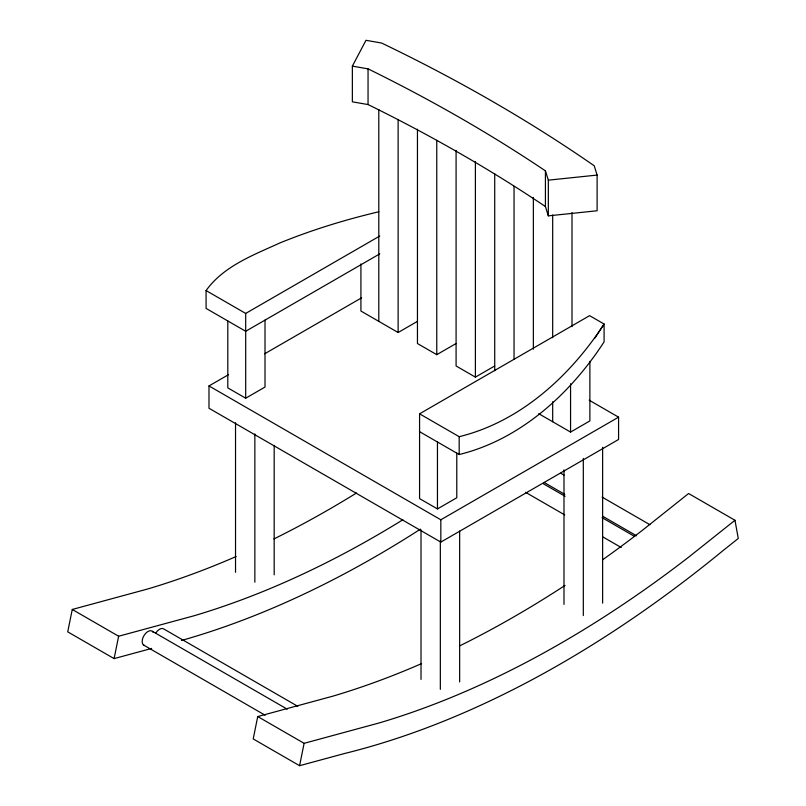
<?xml version="1.0" encoding="UTF-8"?>
<svg xmlns="http://www.w3.org/2000/svg" width="806" height="806" viewBox="0 0 806 806"><rect width="100%" height="100%" fill="white"/><g stroke="black" fill="none" stroke-linecap="round" stroke-linejoin="round"><path stroke-width="1.21" d="M236.118 556.523A1086.145 627.088 -60 0 1 147.569 589.025L72.268 609.467L67.734 631.844L114.099 658.613L151.659 648.427M114.099 658.613L118.633 636.236L193.934 615.804A1086.145 627.088 -60 0 0 402.879 519.759M421.588 663.61A1086.145 627.088 -60 0 1 333.039 696.112L257.739 716.554L253.205 738.931L299.58 765.7L344.404 753.539A1111.192 641.546 -60 0 0 723.083 550.558L738.266 538.468L734.971 520.283L688.596 493.514L642.432 530.277A1086.145 627.088 -60 0 1 602.616 559.787M299.58 765.7L304.114 743.323L379.414 722.881A1086.145 627.088 -60 0 0 688.808 557.047L734.971 520.283M352.363 66.122L365.995 40.3L381.671 43.061A1648.472 951.735 0 0 1 594.203 165.764L597.115 175.073L597.115 210.769L548.332 215.857L545.42 206.548L545.42 170.852A1605.522 926.94 0 0 0 372.856 71.22L368.05 68.873L352.363 66.122L352.363 101.818L368.05 104.568L372.856 106.916A1605.522 926.94 0 0 1 545.42 206.548M419.573 413.821L459.178 436.691C520.384 421.74 570.467 375.828 604.087 324.022L589.599 315.66L419.573 413.821L419.573 498.602L437.457 508.918L456.78 497.765L456.78 453.143M379.747 253.88L245.689 331.276L206.084 308.416L206.084 290.563C223.605 266.071 253.558 254.988 279.984 242.908C312.013 229.881 345.159 219.716 378.8 211.776M594.757 338.278L604.087 324.022L604.087 341.875C570.497 393.711 520.364 439.562 459.178 454.534L419.573 431.673M206.084 290.563L245.689 313.433L379.747 236.037M589.186 400.199L618.575 417.165L618.575 439.482L440.832 542.106L208.986 408.249L208.986 385.933L228.612 374.609M264.6 353.824L361.652 297.797M227.806 320.959L227.806 387.888L245.689 398.204L265.013 387.051L265.013 320.123M360.917 263.935L360.917 311.035L398.124 332.515L417.437 321.352M417.448 129.202L417.448 343.517L436.761 354.68L456.085 343.517M456.085 150.4L456.085 365.974L475.399 377.127L494.723 365.974M538.73 413.69L570.567 432.076L589.881 420.913L589.881 361.42M208.986 385.933L440.832 519.789L618.575 417.165M545.42 170.852L548.332 180.161L597.115 175.073M560.785 473.253L564.039 475.127M602.082 497.09L649.898 524.696M544.121 482.441L564.764 494.36M602.807 516.324L636.498 535.778M543.365 483.761L565.097 496.305M602.052 517.643L634.654 536.464M525.613 492.325L564.744 514.913M602.777 536.877L621.255 547.536M297.757 706.318L164.081 629.143A8.201 4.735 -60 0 0 155.931 632.801M152.485 631.38L287.248 709.179M143.438 644.961L265.154 715.234M72.268 609.467L118.633 636.236M257.739 716.554L304.114 743.323M602.626 447.3L602.626 603.15M583.312 458.453L583.312 615.562M572.008 212.562L572.008 326.621M570.567 383.737L570.567 432.076M563.988 469.928L563.988 604.409M552.684 214.95L552.684 337.774M552.684 401.69L552.684 421.75M548.332 180.161L548.332 215.857M533.36 197.52L533.36 349.179M514.047 186.367L514.047 359.335M494.723 173.965L494.723 370.74M475.399 161.553L475.399 377.127M459.652 531.104L459.652 681.926M459.178 436.691L459.178 454.534M440.832 519.789L440.832 542.106M440.338 540.997L440.338 689.311M437.457 441.99L437.457 508.918M436.761 140.355L436.761 354.68M421.014 529.844L421.014 679.418M398.124 119.439L398.124 332.515M378.8 109.545L378.8 321.352M368.05 68.873L368.05 104.568M274.181 445.386L274.181 574.839M254.857 433.92L254.857 582.224M245.689 313.433L245.689 398.204M235.533 422.757L235.533 572.331M565.066 585.398A1086.145 627.088 -60 0 1 459.39 646.019M144.526 645.546A8.201 4.735 -60 0 1 144.345 635.027A8.201 4.735 -60 0 1 153.271 632.418M420.45 529.139A1111.192 641.546 -60 0 1 181.421 640.498M356.514 492.99A1086.145 627.088 -60 0 1 273.909 538.942"/></g></svg>
